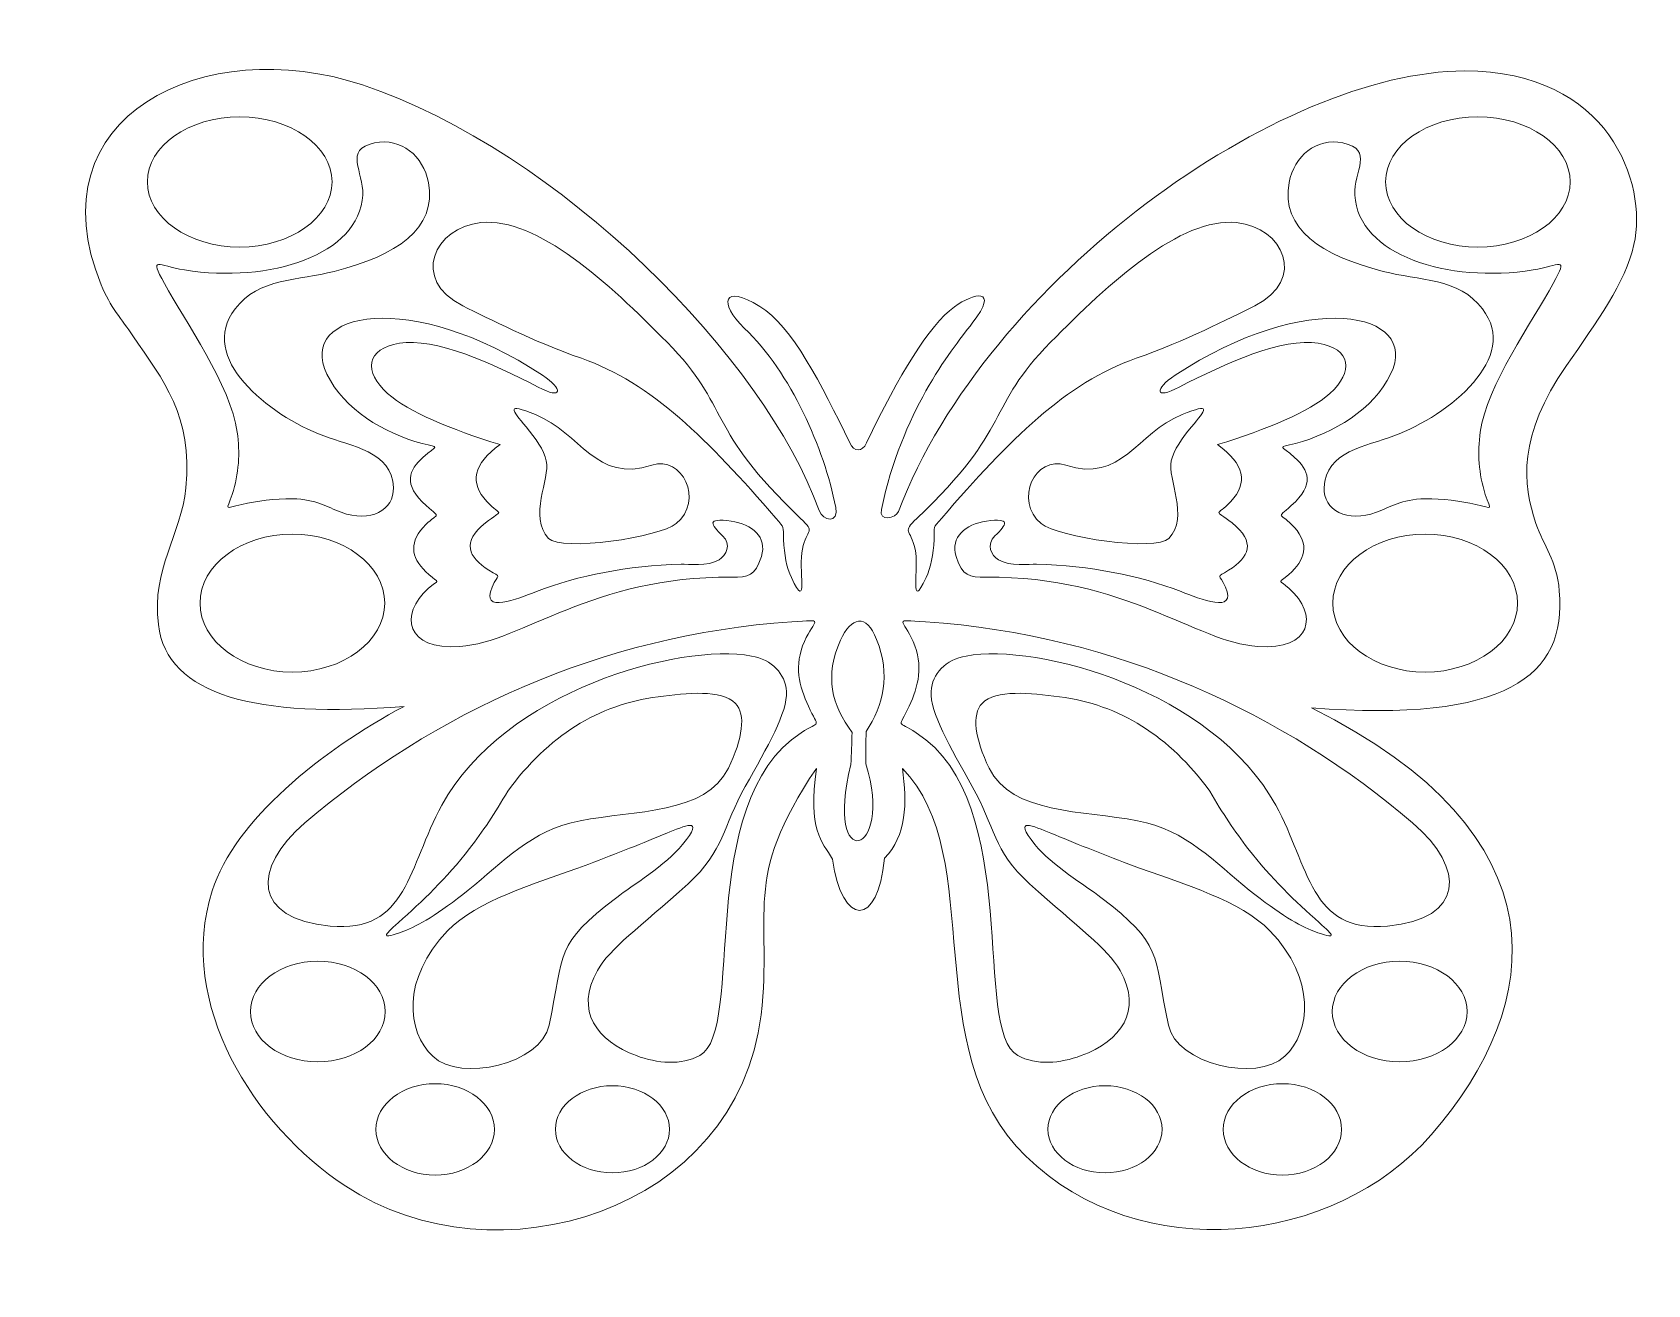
# Model space of a CAD drawing. Header units: millimetres. Extents: x -1213 to -1012, y -646 to -490.
import ezdxf

# ---------------------------------------------------------------- set-up
doc = ezdxf.new("R2010")
doc.units = ezdxf.units.MM
doc.header["$MEASUREMENT"] = 0
doc.layers.add('Camada 1', color=7, linetype='Continuous')

msp = doc.modelspace()

# ---------------------------------------------------------------- linework, layer by layer
at = {"layer": 'Camada 1', "color": 250, "lineweight": 20}
for points, knots in [([(-1114.9326, -549.5297), (-1121.6068, -530.7088), (-1147.1802, -504.7759), (-1171.7827, -496.5678), (-1171.7827, -496.5678), (-1191.4078, -490.0201), (-1212.871, -500.4078), (-1204.306, -521.4319), (-1204.306, -521.4319), (-1203.1754, -524.2071), (-1201.7109, -525.7739), (-1200.3376, -527.801), (-1200.3376, -527.801), (-1196.5922, -533.329), (-1192.8712, -537.7329), (-1193.753, -546.6961), (-1193.753, -546.6961), (-1194.3486, -552.7531), (-1198.0366, -556.6362), (-1197.1786, -563.7423), (-1197.1786, -563.7423), (-1196.1113, -572.581), (-1184.9228, -575.4299), (-1166.5886, -573.9112), (-1166.5886, -573.9112), (-1176.9033, -579.4129), (-1187.6957, -588.075), (-1190.4848, -596.8879), (-1190.4848, -596.8879), (-1194.9238, -610.9136), (-1185.3522, -626.0592), (-1173.8555, -633.6402), (-1173.8555, -633.6402), (-1155.276, -645.8915), (-1125.0764, -636.8507), (-1122.1592, -612.2976), (-1122.1592, -612.2976), (-1120.6591, -599.672), (-1124.7216, -595.6061), (-1115.2716, -581.6288), (-1115.2716, -581.6288), (-1116.3221, -589.3216), (-1114.5978, -590.6939), (-1113.2459, -592.9148), (-1113.2459, -592.9148), (-1112.0869, -601.4398), (-1107.5889, -601.4563), (-1106.7829, -592.8184), (-1106.7829, -592.8184), (-1104.0635, -590.0023), (-1103.9358, -585.9899), (-1104.5644, -581.6288), (-1104.5644, -581.6288), (-1093.8137, -592.6916), (-1102.9157, -616.5996), (-1089.1964, -629.9138), (-1089.1964, -629.9138), (-1074.9602, -643.7295), (-1050.7666, -641.0302), (-1038.7446, -627.2478), (-1038.7446, -627.2478), (-1024.435, -610.8427), (-1022.0125, -589.8524), (-1053.6325, -574.1049), (-1053.6325, -574.1049), (-1029.5123, -575.9288), (-1021.8367, -570.2395), (-1022.7829, -559.5547), (-1022.7829, -559.5547), (-1023.133, -555.599), (-1024.6752, -554.0663), (-1025.6948, -551.1393), (-1025.6948, -551.1393), (-1027.3765, -546.3113), (-1027.9699, -540.1785), (-1021.9016, -531.489), (-1021.9016, -531.489), (-1018.1168, -526.0694), (-1014.553, -521.1603), (-1013.4909, -516.4417), (-1013.4909, -516.4417), (-1011.7833, -508.8566), (-1016.5274, -494.8315), (-1034.5787, -494.8315), (-1034.5787, -494.8315), (-1057.4077, -494.8314), (-1093.9619, -520.5779), (-1105.0476, -549.6523), (-1105.0476, -549.6523), (-1105.3654, -550.4866), (-1107.5222, -551.0474), (-1107.1728, -549.4044), (-1107.1728, -549.4044), (-1104.5868, -537.2578), (-1098.7607, -529.9403), (-1095.8629, -526.215), (-1095.8629, -526.215), (-1092.3568, -521.7076), (-1095.7672, -522.4507), (-1098.0815, -524.1776), (-1098.0815, -524.1776), (-1101.2717, -526.5577), (-1104.9793, -532.6337), (-1109.0255, -541.1295), (-1109.0255, -541.1295), (-1109.5921, -542.32), (-1110.5478, -542.2738), (-1111.1097, -541.1192), (-1111.1097, -541.1192), (-1114.668, -533.8087), (-1118.2432, -526.6512), (-1122.3188, -524.1271), (-1122.3188, -524.1271), (-1126.8796, -521.3022), (-1127.5059, -523.6919), (-1124.2372, -526.8334), (-1124.2372, -526.8334), (-1118.3872, -532.4557), (-1114.3423, -541.7536), (-1112.847, -549.1434), (-1112.847, -549.1434), (-1112.434, -551.1842), (-1114.4641, -550.8509), (-1114.9326, -549.5297)], [0, 0, 0, 0, 0.03125, 0.03125, 0.03125, 0.03125, 0.0625, 0.0625, 0.0625, 0.0625, 0.09375, 0.09375, 0.09375, 0.09375, 0.125, 0.125, 0.125, 0.125, 0.15625, 0.15625, 0.15625, 0.15625, 0.1875, 0.1875, 0.1875, 0.1875, 0.21875, 0.21875, 0.21875, 0.21875, 0.25, 0.25, 0.25, 0.25, 0.28125, 0.28125, 0.28125, 0.28125, 0.3125, 0.3125, 0.3125, 0.3125, 0.34375, 0.34375, 0.34375, 0.34375, 0.375, 0.375, 0.375, 0.375, 0.40625, 0.40625, 0.40625, 0.40625, 0.4375, 0.4375, 0.4375, 0.4375, 0.46875, 0.46875, 0.46875, 0.46875, 0.5, 0.5, 0.5, 0.5, 0.53125, 0.53125, 0.53125, 0.53125, 0.5625, 0.5625, 0.5625, 0.5625, 0.59375, 0.59375, 0.59375, 0.59375, 0.625, 0.625, 0.625, 0.625, 0.65625, 0.65625, 0.65625, 0.65625, 0.6875, 0.6875, 0.6875, 0.6875, 0.71875, 0.71875, 0.71875, 0.71875, 0.75, 0.75, 0.75, 0.75, 0.78125, 0.78125, 0.78125, 0.78125, 0.8125, 0.8125, 0.8125, 0.8125, 0.84375, 0.84375, 0.84375, 0.84375, 0.875, 0.875, 0.875, 0.875, 0.90625, 0.90625, 0.90625, 0.90625, 0.9375, 0.9375, 0.9375, 0.9375, 1, 1, 1, 1]), ([(-1187.056, -500.5381), (-1180.7089, -500.5381), (-1175.5637, -504.1659), (-1175.5637, -508.6409), (-1175.5637, -508.6409), (-1175.5637, -513.1159), (-1180.7089, -516.7436), (-1187.056, -516.7436), (-1187.056, -516.7436), (-1193.403, -516.7435), (-1198.5482, -513.1159), (-1198.5482, -508.6409), (-1198.5482, -508.6409), (-1198.5482, -504.1657), (-1193.403, -500.5382), (-1187.056, -500.5381)], [0, 0, 0, 0, 0.2, 0.2, 0.2, 0.2, 0.4, 0.4, 0.4, 0.4, 0.6, 0.6, 0.6, 0.6, 1, 1, 1, 1]), ([(-1032.9247, -500.5381), (-1039.2718, -500.5381), (-1044.4171, -504.1659), (-1044.4171, -508.6409), (-1044.4171, -508.6409), (-1044.4171, -513.1159), (-1039.2718, -516.7436), (-1032.9248, -516.7436), (-1032.9248, -516.7436), (-1026.5776, -516.7435), (-1021.4325, -513.1159), (-1021.4325, -508.6409), (-1021.4325, -508.6409), (-1021.4325, -504.1657), (-1026.5777, -500.5382), (-1032.9247, -500.5381)], [0, 0, 0, 0, 0.2, 0.2, 0.2, 0.2, 0.4, 0.4, 0.4, 0.4, 0.6, 0.6, 0.6, 0.6, 1, 1, 1, 1]), ([(-1196.4347, -521.2843), (-1193.8876, -525.9337), (-1188.1468, -534.026), (-1187.3574, -539.7705), (-1187.3574, -539.7705), (-1187.0016, -542.3598), (-1187.1482, -544.9497), (-1187.9834, -547.5393), (-1187.9834, -547.5393), (-1188.6654, -549.6542), (-1189.0906, -549.2838), (-1186.786, -548.7719), (-1186.786, -548.7719), (-1184.9186, -548.3571), (-1182.6565, -548.0299), (-1180.5074, -548.0798), (-1180.5074, -548.0798), (-1177.4219, -548.1516), (-1176.2633, -549.0718), (-1174.425, -549.7592), (-1174.425, -549.7592), (-1170.7999, -551.1147), (-1167.8007, -549.4925), (-1167.9158, -546.6892), (-1167.9158, -546.6892), (-1168.1036, -542.1192), (-1173.1857, -541.5359), (-1176.5942, -540.2546), (-1176.5942, -540.2546), (-1183.5481, -537.6402), (-1192.3738, -530.4468), (-1187.6212, -524.4527), (-1187.6212, -524.4527), (-1184.7457, -520.5537), (-1179.6603, -520.9148), (-1175.274, -519.7742), (-1175.274, -519.7742), (-1167.5773, -517.7888), (-1162.4808, -514.5455), (-1163.5709, -508.6938), (-1163.5709, -508.6938), (-1164.1788, -505.4308), (-1166.9523, -503.1019), (-1170.2541, -503.7877), (-1170.2541, -503.7877), (-1174.2105, -504.6097), (-1171.5758, -507.3256), (-1171.7431, -510.2769), (-1171.7431, -510.2769), (-1172.1667, -517.7442), (-1183.3027, -521.2962), (-1193.9357, -519.6015), (-1193.9357, -519.6015), (-1197.2524, -519.073), (-1198.3889, -517.7174), (-1196.4347, -521.2843)], [0, 0, 0, 0, 0.06666667, 0.06666667, 0.06666667, 0.06666667, 0.13333333, 0.13333333, 0.13333333, 0.13333333, 0.2, 0.2, 0.2, 0.2, 0.26666667, 0.26666667, 0.26666667, 0.26666667, 0.33333333, 0.33333333, 0.33333333, 0.33333333, 0.4, 0.4, 0.4, 0.4, 0.46666667, 0.46666667, 0.46666667, 0.46666667, 0.53333333, 0.53333333, 0.53333333, 0.53333333, 0.6, 0.6, 0.6, 0.6, 0.66666667, 0.66666667, 0.66666667, 0.66666667, 0.73333333, 0.73333333, 0.73333333, 0.73333333, 0.8, 0.8, 0.8, 0.8, 0.86666667, 0.86666667, 0.86666667, 0.86666667, 1, 1, 1, 1]), ([(-1023.546, -521.2843), (-1026.093, -525.9337), (-1031.8339, -534.026), (-1032.6233, -539.7705), (-1032.6233, -539.7705), (-1032.9791, -542.3598), (-1032.8326, -544.9497), (-1031.9973, -547.5393), (-1031.9973, -547.5393), (-1031.3154, -549.6542), (-1030.8901, -549.2838), (-1033.1947, -548.7719), (-1033.1947, -548.7719), (-1035.0621, -548.3571), (-1037.3242, -548.0299), (-1039.4733, -548.0798), (-1039.4733, -548.0798), (-1042.5588, -548.1516), (-1043.7174, -549.0718), (-1045.5558, -549.7592), (-1045.5558, -549.7592), (-1049.1807, -551.1147), (-1052.1801, -549.4925), (-1052.0649, -546.6892), (-1052.0649, -546.6892), (-1051.877, -542.1192), (-1046.7951, -541.5359), (-1043.3866, -540.2546), (-1043.3866, -540.2546), (-1036.4325, -537.6402), (-1027.6069, -530.4468), (-1032.3595, -524.4527), (-1032.3595, -524.4527), (-1035.235, -520.5537), (-1040.3204, -520.9148), (-1044.7067, -519.7742), (-1044.7067, -519.7742), (-1052.4034, -517.7888), (-1057.5, -514.5455), (-1056.4099, -508.6938), (-1056.4099, -508.6938), (-1055.802, -505.4308), (-1053.0285, -503.1019), (-1049.7266, -503.7877), (-1049.7266, -503.7877), (-1045.7702, -504.6097), (-1048.4049, -507.3256), (-1048.2376, -510.2769), (-1048.2376, -510.2769), (-1047.8139, -517.7442), (-1036.678, -521.2962), (-1026.045, -519.6015), (-1026.045, -519.6015), (-1022.7282, -519.073), (-1021.5918, -517.7174), (-1023.546, -521.2843)], [0, 0, 0, 0, 0.06666667, 0.06666667, 0.06666667, 0.06666667, 0.13333333, 0.13333333, 0.13333333, 0.13333333, 0.2, 0.2, 0.2, 0.2, 0.26666667, 0.26666667, 0.26666667, 0.26666667, 0.33333333, 0.33333333, 0.33333333, 0.33333333, 0.4, 0.4, 0.4, 0.4, 0.46666667, 0.46666667, 0.46666667, 0.46666667, 0.53333333, 0.53333333, 0.53333333, 0.53333333, 0.6, 0.6, 0.6, 0.6, 0.66666667, 0.66666667, 0.66666667, 0.66666667, 0.73333333, 0.73333333, 0.73333333, 0.73333333, 0.8, 0.8, 0.8, 0.8, 0.86666667, 0.86666667, 0.86666667, 0.86666667, 1, 1, 1, 1]), ([(-1117.0114, -554.3494), (-1116.4193, -551.7322), (-1115.3223, -552.3201), (-1117.2243, -550.5192), (-1117.2243, -550.5192), (-1129.1644, -539.2121), (-1125.8113, -536.7533), (-1133.8537, -528.6028), (-1133.8537, -528.6028), (-1141.1927, -521.1653), (-1149.9939, -513.0317), (-1157.0265, -513.7079), (-1157.0265, -513.7079), (-1162.8302, -514.2657), (-1165.8173, -520.8098), (-1159.2832, -524.0559), (-1159.2832, -524.0559), (-1155.9797, -525.697), (-1150.683, -528.4266), (-1144.5119, -530.5951), (-1144.5119, -530.5951), (-1135.7436, -533.6761), (-1128.8027, -540.681), (-1120.3114, -550.481), (-1120.3114, -550.481), (-1119.1382, -551.8353), (-1119.4369, -551.4064), (-1119.3618, -553.1576), (-1119.3618, -553.1576), (-1119.2806, -555.0468), (-1118.9655, -556.6404), (-1118.376, -557.886), (-1118.376, -557.886), (-1116.2302, -562.4191), (-1117.5301, -556.6407), (-1117.0114, -554.3494)], [0, 0, 0, 0, 0.1, 0.1, 0.1, 0.1, 0.2, 0.2, 0.2, 0.2, 0.3, 0.3, 0.3, 0.3, 0.4, 0.4, 0.4, 0.4, 0.5, 0.5, 0.5, 0.5, 0.6, 0.6, 0.6, 0.6, 0.7, 0.7, 0.7, 0.7, 0.8, 0.8, 0.8, 0.8, 1, 1, 1, 1]), ([(-1102.9693, -554.3494), (-1103.5615, -551.7322), (-1104.6586, -552.3201), (-1102.7566, -550.5192), (-1102.7566, -550.5192), (-1090.8164, -539.2121), (-1094.1696, -536.7533), (-1086.1271, -528.6028), (-1086.1271, -528.6028), (-1078.788, -521.1653), (-1069.9868, -513.0317), (-1062.9542, -513.7079), (-1062.9542, -513.7079), (-1057.1505, -514.2657), (-1054.1634, -520.8098), (-1060.6975, -524.0559), (-1060.6975, -524.0559), (-1064.0009, -525.697), (-1069.2977, -528.4266), (-1075.4688, -530.5951), (-1075.4688, -530.5951), (-1084.2372, -533.6761), (-1091.1781, -540.681), (-1099.6694, -550.481), (-1099.6694, -550.481), (-1100.8427, -551.8353), (-1100.544, -551.4064), (-1100.619, -553.1576), (-1100.619, -553.1576), (-1100.7002, -555.0468), (-1101.0154, -556.6404), (-1101.6049, -557.886), (-1101.6049, -557.886), (-1103.7507, -562.4191), (-1102.4508, -556.6407), (-1102.9693, -554.3494)], [0, 0, 0, 0, 0.1, 0.1, 0.1, 0.1, 0.2, 0.2, 0.2, 0.2, 0.3, 0.3, 0.3, 0.3, 0.4, 0.4, 0.4, 0.4, 0.5, 0.5, 0.5, 0.5, 0.6, 0.6, 0.6, 0.6, 0.7, 0.7, 0.7, 0.7, 0.8, 0.8, 0.8, 0.8, 1, 1, 1, 1]), ([(-1149.8807, -534.1872), (-1155.6133, -531.189), (-1162.8131, -527.9966), (-1167.1809, -528.7114), (-1167.1809, -528.7114), (-1171.3323, -529.3908), (-1171.6351, -532.2995), (-1168.6426, -534.9581), (-1168.6426, -534.9581), (-1165.981, -537.3227), (-1160.8717, -539.3961), (-1154.6335, -541.3353), (-1154.6335, -541.3353), (-1158.0135, -543.7362), (-1158.4682, -546.09), (-1156.3021, -548.4015), (-1156.3021, -548.4015), (-1154.409, -550.4213), (-1154.1702, -549.2306), (-1156.4636, -551.073), (-1156.4636, -551.073), (-1159.4257, -553.4521), (-1158.6444, -555.3325), (-1156.0239, -556.9674), (-1156.0239, -556.9674), (-1154.3955, -557.9832), (-1154.8522, -557.3174), (-1155.6303, -559.067), (-1155.6303, -559.067), (-1157.1442, -562.4695), (-1152.4436, -560.5173), (-1150.1264, -559.6281), (-1150.1264, -559.6281), (-1144.8106, -557.5881), (-1138.8256, -556.4253), (-1132.1104, -556.2222), (-1132.1104, -556.2222), (-1131.2309, -556.1956), (-1128.784, -556.5202), (-1127.385, -555.6769), (-1127.385, -555.6769), (-1126.487, -555.1354), (-1125.822, -553.7438), (-1126.9359, -552.6863), (-1126.9359, -552.6863), (-1128.4264, -551.2712), (-1129.0049, -550.4161), (-1125.8793, -550.8638), (-1125.8793, -550.8638), (-1123.2682, -551.2379), (-1121.3475, -552.856), (-1122.1188, -555.2468), (-1122.1188, -555.2468), (-1122.9199, -557.7298), (-1123.7137, -557.8446), (-1125.8416, -557.8298), (-1125.8416, -557.8298), (-1143.28, -557.7066), (-1151.7985, -565.8987), (-1159.6538, -566.467), (-1159.6538, -566.467), (-1166.3857, -566.9539), (-1167.201, -562.4575), (-1163.5823, -559.2568), (-1163.5823, -559.2568), (-1162.2159, -558.0482), (-1162.131, -558.7041), (-1163.5123, -557.5046), (-1163.5123, -557.5046), (-1165.6187, -555.6751), (-1166.0926, -553.7402), (-1164.2351, -551.6551), (-1164.2351, -551.6551), (-1162.4476, -549.6485), (-1161.8301, -550.7155), (-1163.8245, -548.9317), (-1163.8245, -548.9317), (-1166.8428, -546.2325), (-1165.9436, -544.4829), (-1164.2397, -542.9288), (-1164.2397, -542.9288), (-1162.4489, -541.2954), (-1162.0477, -541.8004), (-1164.3541, -541.1904), (-1164.3541, -541.1904), (-1169.1004, -539.9353), (-1174.1012, -536.9014), (-1176.1962, -532.5811), (-1176.1962, -532.5811), (-1180.0201, -524.6947), (-1165.6197, -521.9455), (-1149.3766, -532.7024), (-1149.3766, -532.7024), (-1146.7717, -534.4275), (-1146.8099, -535.7934), (-1149.8807, -534.1872)], [0, 0, 0, 0, 0.04, 0.04, 0.04, 0.04, 0.08, 0.08, 0.08, 0.08, 0.12, 0.12, 0.12, 0.12, 0.16, 0.16, 0.16, 0.16, 0.2, 0.2, 0.2, 0.2, 0.24, 0.24, 0.24, 0.24, 0.28, 0.28, 0.28, 0.28, 0.32, 0.32, 0.32, 0.32, 0.36, 0.36, 0.36, 0.36, 0.4, 0.4, 0.4, 0.4, 0.44, 0.44, 0.44, 0.44, 0.48, 0.48, 0.48, 0.48, 0.52, 0.52, 0.52, 0.52, 0.56, 0.56, 0.56, 0.56, 0.6, 0.6, 0.6, 0.6, 0.64, 0.64, 0.64, 0.64, 0.68, 0.68, 0.68, 0.68, 0.72, 0.72, 0.72, 0.72, 0.76, 0.76, 0.76, 0.76, 0.8, 0.8, 0.8, 0.8, 0.84, 0.84, 0.84, 0.84, 0.88, 0.88, 0.88, 0.88, 0.92, 0.92, 0.92, 0.92, 1, 1, 1, 1]), ([(-1070.0999, -534.1872), (-1064.3674, -531.189), (-1057.1676, -527.9966), (-1052.7999, -528.7114), (-1052.7999, -528.7114), (-1048.6483, -529.3908), (-1048.3457, -532.2995), (-1051.3381, -534.9581), (-1051.3381, -534.9581), (-1053.9997, -537.3227), (-1059.1091, -539.3961), (-1065.3472, -541.3353), (-1065.3472, -541.3353), (-1061.9672, -543.7362), (-1061.5126, -546.09), (-1063.6786, -548.4015), (-1063.6786, -548.4015), (-1065.5717, -550.4213), (-1065.8105, -549.2306), (-1063.5171, -551.073), (-1063.5171, -551.073), (-1060.555, -553.4521), (-1061.3364, -555.3325), (-1063.9568, -556.9674), (-1063.9568, -556.9674), (-1065.5852, -557.9832), (-1065.1285, -557.3174), (-1064.3505, -559.067), (-1064.3505, -559.067), (-1062.8364, -562.4695), (-1067.5372, -560.5173), (-1069.8543, -559.6281), (-1069.8543, -559.6281), (-1075.1701, -557.5881), (-1081.1551, -556.4253), (-1087.8704, -556.2222), (-1087.8704, -556.2222), (-1088.7499, -556.1956), (-1091.1968, -556.5202), (-1092.5958, -555.6769), (-1092.5958, -555.6769), (-1093.4938, -555.1354), (-1094.1588, -553.7438), (-1093.0449, -552.6863), (-1093.0449, -552.6863), (-1091.5545, -551.2712), (-1090.976, -550.4161), (-1094.1015, -550.8638), (-1094.1015, -550.8638), (-1096.7126, -551.2379), (-1098.6333, -552.856), (-1097.862, -555.2468), (-1097.862, -555.2468), (-1097.0609, -557.7298), (-1096.2671, -557.8446), (-1094.1393, -557.8298), (-1094.1393, -557.8298), (-1076.7006, -557.7066), (-1068.1822, -565.8987), (-1060.3269, -566.467), (-1060.3269, -566.467), (-1053.595, -566.9539), (-1052.7798, -562.4575), (-1056.3985, -559.2568), (-1056.3985, -559.2568), (-1057.7648, -558.0482), (-1057.8498, -558.7041), (-1056.4685, -557.5046), (-1056.4685, -557.5046), (-1054.362, -555.6751), (-1053.8881, -553.7402), (-1055.7456, -551.6551), (-1055.7456, -551.6551), (-1057.5331, -549.6485), (-1058.1506, -550.7155), (-1056.1562, -548.9317), (-1056.1562, -548.9317), (-1053.138, -546.2325), (-1054.0371, -544.4829), (-1055.741, -542.9288), (-1055.741, -542.9288), (-1057.5318, -541.2954), (-1057.933, -541.8004), (-1055.6266, -541.1904), (-1055.6266, -541.1904), (-1050.8804, -539.9353), (-1045.8795, -536.9014), (-1043.7846, -532.5811), (-1043.7846, -532.5811), (-1039.9606, -524.6947), (-1054.3611, -521.9455), (-1070.6041, -532.7024), (-1070.6041, -532.7024), (-1073.2089, -534.4275), (-1073.1709, -535.7934), (-1070.0999, -534.1872)], [0, 0, 0, 0, 0.04, 0.04, 0.04, 0.04, 0.08, 0.08, 0.08, 0.08, 0.12, 0.12, 0.12, 0.12, 0.16, 0.16, 0.16, 0.16, 0.2, 0.2, 0.2, 0.2, 0.24, 0.24, 0.24, 0.24, 0.28, 0.28, 0.28, 0.28, 0.32, 0.32, 0.32, 0.32, 0.36, 0.36, 0.36, 0.36, 0.4, 0.4, 0.4, 0.4, 0.44, 0.44, 0.44, 0.44, 0.48, 0.48, 0.48, 0.48, 0.52, 0.52, 0.52, 0.52, 0.56, 0.56, 0.56, 0.56, 0.6, 0.6, 0.6, 0.6, 0.64, 0.64, 0.64, 0.64, 0.68, 0.68, 0.68, 0.68, 0.72, 0.72, 0.72, 0.72, 0.76, 0.76, 0.76, 0.76, 0.8, 0.8, 0.8, 0.8, 0.84, 0.84, 0.84, 0.84, 0.88, 0.88, 0.88, 0.88, 0.92, 0.92, 0.92, 0.92, 1, 1, 1, 1]), ([(-1150.2359, -537.5979), (-1144.5798, -539.8735), (-1142.698, -546.2106), (-1135.7458, -543.8827), (-1135.7458, -543.8827), (-1131.9484, -542.6112), (-1129.2513, -548.3155), (-1132.7033, -551.1594), (-1132.7033, -551.1594), (-1134.8224, -552.9057), (-1147.0281, -554.6677), (-1148.6007, -553.0017), (-1148.6007, -553.0017), (-1151.1474, -550.3046), (-1148.3866, -545.5989), (-1148.884, -543.3712), (-1148.884, -543.3712), (-1149.1931, -541.9873), (-1150.2208, -540.5612), (-1151.4016, -539.1259), (-1151.4016, -539.1259), (-1153.207, -536.9317), (-1153.9949, -536.0857), (-1150.2359, -537.5979)], [0, 0, 0, 0, 0.14285714, 0.14285714, 0.14285714, 0.14285714, 0.28571429, 0.28571429, 0.28571429, 0.28571429, 0.42857143, 0.42857143, 0.42857143, 0.42857143, 0.57142857, 0.57142857, 0.57142857, 0.57142857, 0.71428571, 0.71428571, 0.71428571, 0.71428571, 1, 1, 1, 1]), ([(-1069.7448, -537.5979), (-1075.4009, -539.8735), (-1077.2828, -546.2106), (-1084.2351, -543.8827), (-1084.2351, -543.8827), (-1088.0323, -542.6112), (-1090.7296, -548.3155), (-1087.2775, -551.1594), (-1087.2775, -551.1594), (-1085.1584, -552.9057), (-1072.9527, -554.6677), (-1071.38, -553.0017), (-1071.38, -553.0017), (-1068.8333, -550.3046), (-1071.5941, -545.5989), (-1071.0967, -543.3712), (-1071.0967, -543.3712), (-1070.7875, -541.9873), (-1069.76, -540.5612), (-1068.5792, -539.1259), (-1068.5792, -539.1259), (-1066.7736, -536.9317), (-1065.9858, -536.0857), (-1069.7448, -537.5979)], [0, 0, 0, 0, 0.14285714, 0.14285714, 0.14285714, 0.14285714, 0.28571429, 0.28571429, 0.28571429, 0.28571429, 0.42857143, 0.42857143, 0.42857143, 0.42857143, 0.57142857, 0.57142857, 0.57142857, 0.57142857, 0.71428571, 0.71428571, 0.71428571, 0.71428571, 1, 1, 1, 1]), ([(-1180.4965, -552.4875), (-1174.1495, -552.4875), (-1169.0042, -556.3282), (-1169.0042, -561.0661), (-1169.0042, -561.0661), (-1169.0042, -565.8038), (-1174.1495, -569.6446), (-1180.4965, -569.6446), (-1180.4965, -569.6446), (-1186.8435, -569.6446), (-1191.9888, -565.8039), (-1191.9888, -561.0661), (-1191.9888, -561.0661), (-1191.9888, -556.3281), (-1186.8435, -552.4875), (-1180.4965, -552.4875)], [0, 0, 0, 0, 0.2, 0.2, 0.2, 0.2, 0.4, 0.4, 0.4, 0.4, 0.6, 0.6, 0.6, 0.6, 1, 1, 1, 1]), ([(-1039.4842, -552.4875), (-1045.8312, -552.4875), (-1050.9765, -556.3282), (-1050.9765, -561.0661), (-1050.9765, -561.0661), (-1050.9765, -565.8038), (-1045.8313, -569.6446), (-1039.4842, -569.6446), (-1039.4842, -569.6446), (-1033.1372, -569.6446), (-1027.9919, -565.8039), (-1027.9919, -561.0661), (-1027.9919, -561.0661), (-1027.9919, -556.3281), (-1033.1372, -552.4875), (-1039.4842, -552.4875)], [0, 0, 0, 0, 0.2, 0.2, 0.2, 0.2, 0.4, 0.4, 0.4, 0.4, 0.6, 0.6, 0.6, 0.6, 1, 1, 1, 1]), ([(-1116.7669, -565.8464), (-1118.0779, -568.8205), (-1117.4125, -571.408), (-1116.2582, -573.8995), (-1116.2582, -573.8995), (-1114.9261, -576.7756), (-1114.6993, -575.608), (-1117.1556, -577.1999), (-1117.1556, -577.1999), (-1130.5578, -585.887), (-1124.0447, -614.2621), (-1129.7835, -617.364), (-1129.7835, -617.364), (-1132.0952, -618.6135), (-1135.0794, -618.3561), (-1137.6769, -617.3855), (-1137.6769, -617.3855), (-1142.601, -615.5457), (-1145.3744, -611.8273), (-1142.521, -606.7899), (-1142.521, -606.7899), (-1140.9354, -603.9906), (-1137.3937, -601.5581), (-1131.2371, -595.9837), (-1131.2371, -595.9837), (-1126.6964, -591.8725), (-1126.9448, -588.8699), (-1124.1221, -583.8671), (-1124.1221, -583.8671), (-1121.3557, -578.964), (-1118.8259, -574.5968), (-1118.9936, -572.0538), (-1118.9936, -572.0538), (-1119.1398, -569.8346), (-1120.7836, -568.1181), (-1123.3548, -567.6463), (-1123.3548, -567.6463), (-1132.2774, -566.009), (-1154.0771, -571.9541), (-1161.9012, -586.218), (-1161.9012, -586.218), (-1166.0811, -593.8381), (-1166.113, -602.1636), (-1175.8102, -601.2607), (-1175.8102, -601.2607), (-1185.3718, -600.3705), (-1185.5982, -594.1277), (-1178.9335, -588.426), (-1178.9335, -588.426), (-1163.1088, -574.888), (-1142.1871, -564.9968), (-1118.3166, -563.3846), (-1118.3166, -563.3846), (-1114.0567, -563.0968), (-1115.5148, -563.0067), (-1116.7669, -565.8464)], [0, 0, 0, 0, 0.06666667, 0.06666667, 0.06666667, 0.06666667, 0.13333333, 0.13333333, 0.13333333, 0.13333333, 0.2, 0.2, 0.2, 0.2, 0.26666667, 0.26666667, 0.26666667, 0.26666667, 0.33333333, 0.33333333, 0.33333333, 0.33333333, 0.4, 0.4, 0.4, 0.4, 0.46666667, 0.46666667, 0.46666667, 0.46666667, 0.53333333, 0.53333333, 0.53333333, 0.53333333, 0.6, 0.6, 0.6, 0.6, 0.66666667, 0.66666667, 0.66666667, 0.66666667, 0.73333333, 0.73333333, 0.73333333, 0.73333333, 0.8, 0.8, 0.8, 0.8, 0.86666667, 0.86666667, 0.86666667, 0.86666667, 1, 1, 1, 1]), ([(-1107.7662, -565.5859), (-1106.0283, -570.0292), (-1106.8896, -573.7299), (-1109.0822, -577.0503), (-1109.0822, -577.0503), (-1109.0982, -578.3846), (-1109.1143, -579.7191), (-1109.1304, -581.0535), (-1109.1304, -581.0535), (-1105.4608, -592.6209), (-1114.469, -594.9635), (-1110.9635, -581.1498), (-1110.9635, -581.1498), (-1110.9153, -579.8155), (-1110.8672, -578.481), (-1110.8189, -577.1467), (-1110.8189, -577.1467), (-1113.3781, -573.8232), (-1114.2645, -570.0983), (-1112.2777, -565.684), (-1112.2777, -565.684), (-1110.9644, -562.7652), (-1109.0476, -562.3097), (-1107.7662, -565.5859)], [0, 0, 0, 0, 0.14285714, 0.14285714, 0.14285714, 0.14285714, 0.28571429, 0.28571429, 0.28571429, 0.28571429, 0.42857143, 0.42857143, 0.42857143, 0.42857143, 0.57142857, 0.57142857, 0.57142857, 0.57142857, 0.71428571, 0.71428571, 0.71428571, 0.71428571, 1, 1, 1, 1]), ([(-1103.214, -565.8464), (-1101.9028, -568.8205), (-1102.5683, -571.408), (-1103.7227, -573.8995), (-1103.7227, -573.8995), (-1105.0547, -576.7756), (-1105.2816, -575.608), (-1102.8253, -577.1999), (-1102.8253, -577.1999), (-1089.423, -585.887), (-1095.9362, -614.2621), (-1090.1973, -617.364), (-1090.1973, -617.364), (-1087.8856, -618.6135), (-1084.9014, -618.3561), (-1082.3039, -617.3855), (-1082.3039, -617.3855), (-1077.3797, -615.5457), (-1074.6063, -611.8273), (-1077.4597, -606.7899), (-1077.4597, -606.7899), (-1079.0453, -603.9906), (-1082.587, -601.5581), (-1088.7438, -595.9837), (-1088.7438, -595.9837), (-1093.2844, -591.8725), (-1093.036, -588.8699), (-1095.8587, -583.8671), (-1095.8587, -583.8671), (-1098.625, -578.964), (-1101.1549, -574.5968), (-1100.9872, -572.0538), (-1100.9872, -572.0538), (-1100.841, -569.8346), (-1099.1972, -568.1181), (-1096.626, -567.6463), (-1096.626, -567.6463), (-1087.7033, -566.009), (-1065.9037, -571.9541), (-1058.0795, -586.218), (-1058.0795, -586.218), (-1053.8996, -593.8381), (-1053.8677, -602.1636), (-1044.1705, -601.2607), (-1044.1705, -601.2607), (-1034.6089, -600.3705), (-1034.3825, -594.1277), (-1041.0473, -588.426), (-1041.0473, -588.426), (-1056.872, -574.888), (-1077.7936, -564.9968), (-1101.6643, -563.3846), (-1101.6643, -563.3846), (-1105.924, -563.0968), (-1104.4661, -563.0067), (-1103.214, -565.8464)], [0, 0, 0, 0, 0.06666667, 0.06666667, 0.06666667, 0.06666667, 0.13333333, 0.13333333, 0.13333333, 0.13333333, 0.2, 0.2, 0.2, 0.2, 0.26666667, 0.26666667, 0.26666667, 0.26666667, 0.33333333, 0.33333333, 0.33333333, 0.33333333, 0.4, 0.4, 0.4, 0.4, 0.46666667, 0.46666667, 0.46666667, 0.46666667, 0.53333333, 0.53333333, 0.53333333, 0.53333333, 0.6, 0.6, 0.6, 0.6, 0.66666667, 0.66666667, 0.66666667, 0.66666667, 0.73333333, 0.73333333, 0.73333333, 0.73333333, 0.8, 0.8, 0.8, 0.8, 0.86666667, 0.86666667, 0.86666667, 0.86666667, 1, 1, 1, 1]), ([(-1166.6366, -601.8936), (-1164.8641, -601.2284), (-1162.3364, -599.784), (-1158.6065, -596.773), (-1158.6065, -596.773), (-1154.2839, -593.2836), (-1150.7545, -589.3039), (-1144.6856, -588.1481), (-1144.6856, -588.1481), (-1137.9337, -586.8622), (-1128.9795, -587.3202), (-1126.2276, -581.623), (-1126.2276, -581.623), (-1124.4364, -577.9147), (-1124.0133, -574.9166), (-1125.3474, -573.5443), (-1125.3474, -573.5443), (-1127.0753, -571.7669), (-1131.3267, -572.2585), (-1134.9689, -572.7229), (-1134.9689, -572.7229), (-1142.4494, -573.6769), (-1148.6521, -577.5919), (-1153.694, -584.4786), (-1153.694, -584.4786), (-1155.2547, -587.2051), (-1156.8398, -589.5396), (-1158.442, -591.6002), (-1158.442, -591.6002), (-1161.3537, -595.3446), (-1164.3218, -598.184), (-1167.3025, -600.8237), (-1167.3025, -600.8237), (-1169.198, -602.5026), (-1169.609, -603.0092), (-1166.6366, -601.8936)], [0, 0, 0, 0, 0.1, 0.1, 0.1, 0.1, 0.2, 0.2, 0.2, 0.2, 0.3, 0.3, 0.3, 0.3, 0.4, 0.4, 0.4, 0.4, 0.5, 0.5, 0.5, 0.5, 0.6, 0.6, 0.6, 0.6, 0.7, 0.7, 0.7, 0.7, 0.8, 0.8, 0.8, 0.8, 1, 1, 1, 1]), ([(-1053.3441, -601.8936), (-1055.1165, -601.2284), (-1057.6443, -599.784), (-1061.3742, -596.773), (-1061.3742, -596.773), (-1065.6969, -593.2836), (-1069.2262, -589.3039), (-1075.2951, -588.1481), (-1075.2951, -588.1481), (-1082.047, -586.8622), (-1091.0013, -587.3202), (-1093.7532, -581.623), (-1093.7532, -581.623), (-1095.5444, -577.9147), (-1095.9676, -574.9166), (-1094.6334, -573.5443), (-1094.6334, -573.5443), (-1092.9054, -571.7669), (-1088.6541, -572.2585), (-1085.012, -572.7229), (-1085.012, -572.7229), (-1077.5313, -573.6769), (-1071.3286, -577.5919), (-1066.2867, -584.4786), (-1066.2867, -584.4786), (-1064.726, -587.2051), (-1063.1409, -589.5396), (-1061.5387, -591.6002), (-1061.5387, -591.6002), (-1058.6271, -595.3446), (-1055.6589, -598.184), (-1052.6783, -600.8237), (-1052.6783, -600.8237), (-1050.7826, -602.5026), (-1050.3717, -603.0092), (-1053.3441, -601.8936)], [0, 0, 0, 0, 0.1, 0.1, 0.1, 0.1, 0.2, 0.2, 0.2, 0.2, 0.3, 0.3, 0.3, 0.3, 0.4, 0.4, 0.4, 0.4, 0.5, 0.5, 0.5, 0.5, 0.6, 0.6, 0.6, 0.6, 0.7, 0.7, 0.7, 0.7, 0.8, 0.8, 0.8, 0.8, 1, 1, 1, 1]), ([(-1131.9201, -591.1131), (-1133.9912, -593.6652), (-1138.2781, -596.2651), (-1140.1247, -597.6823), (-1140.1247, -597.6823), (-1147.9129, -603.6594), (-1146.6162, -604.4492), (-1148.5353, -613.5911), (-1148.5353, -613.5911), (-1149.5545, -618.4457), (-1159.5136, -620.7503), (-1163.016, -617.4634), (-1163.016, -617.4634), (-1166.249, -614.4296), (-1166.9619, -607.8515), (-1161.1695, -601.8578), (-1161.1695, -601.8578), (-1157.4508, -598.0098), (-1150.8564, -596.2428), (-1143.5917, -593.5435), (-1143.5917, -593.5435), (-1140.1961, -592.2816), (-1136.7292, -590.8521), (-1133.8941, -589.7032), (-1133.8941, -589.7032), (-1131.7837, -588.8481), (-1128.9753, -587.4839), (-1131.9201, -591.1131)], [0, 0, 0, 0, 0.125, 0.125, 0.125, 0.125, 0.25, 0.25, 0.25, 0.25, 0.375, 0.375, 0.375, 0.375, 0.5, 0.5, 0.5, 0.5, 0.625, 0.625, 0.625, 0.625, 0.75, 0.75, 0.75, 0.75, 1, 1, 1, 1]), ([(-1088.0607, -591.1131), (-1085.9895, -593.6652), (-1081.7026, -596.2651), (-1079.856, -597.6823), (-1079.856, -597.6823), (-1072.0677, -603.6594), (-1073.3646, -604.4492), (-1071.4454, -613.5911), (-1071.4454, -613.5911), (-1070.4263, -618.4457), (-1060.4672, -620.7503), (-1056.9647, -617.4634), (-1056.9647, -617.4634), (-1053.7317, -614.4296), (-1053.0188, -607.8515), (-1058.8113, -601.8578), (-1058.8113, -601.8578), (-1062.5298, -598.0098), (-1069.1243, -596.2428), (-1076.3891, -593.5435), (-1076.3891, -593.5435), (-1079.7847, -592.2816), (-1083.2515, -590.8521), (-1086.0868, -589.7032), (-1086.0868, -589.7032), (-1088.197, -588.8481), (-1091.0055, -587.4839), (-1088.0607, -591.1131)], [0, 0, 0, 0, 0.125, 0.125, 0.125, 0.125, 0.25, 0.25, 0.25, 0.25, 0.375, 0.375, 0.375, 0.375, 0.5, 0.5, 0.5, 0.5, 0.625, 0.625, 0.625, 0.625, 0.75, 0.75, 0.75, 0.75, 1, 1, 1, 1]), ([(-1177.3277, -605.6374), (-1172.6935, -605.6374), (-1168.9367, -608.4417), (-1168.9367, -611.9011), (-1168.9367, -611.9011), (-1168.9367, -615.3604), (-1172.6935, -618.1647), (-1177.3277, -618.1647), (-1177.3277, -618.1647), (-1181.962, -618.1647), (-1185.7188, -615.3604), (-1185.7188, -611.9011), (-1185.7188, -611.9011), (-1185.7188, -608.4417), (-1181.962, -605.6374), (-1177.3277, -605.6374)], [0, 0, 0, 0, 0.2, 0.2, 0.2, 0.2, 0.4, 0.4, 0.4, 0.4, 0.6, 0.6, 0.6, 0.6, 1, 1, 1, 1]), ([(-1042.6529, -605.6374), (-1047.2872, -605.6374), (-1051.044, -608.4417), (-1051.044, -611.9011), (-1051.044, -611.9011), (-1051.044, -615.3604), (-1047.2873, -618.1647), (-1042.653, -618.1647), (-1042.653, -618.1647), (-1038.0187, -618.1647), (-1034.262, -615.3604), (-1034.262, -611.9011), (-1034.262, -611.9011), (-1034.262, -608.4417), (-1038.0188, -605.6374), (-1042.6529, -605.6374)], [0, 0, 0, 0, 0.2, 0.2, 0.2, 0.2, 0.4, 0.4, 0.4, 0.4, 0.6, 0.6, 0.6, 0.6, 1, 1, 1, 1]), ([(-1162.7235, -620.8783), (-1158.654, -620.8783), (-1155.3549, -623.4235), (-1155.3549, -626.5632), (-1155.3549, -626.5632), (-1155.3549, -629.7029), (-1158.654, -632.2482), (-1162.7235, -632.2482), (-1162.7235, -632.2482), (-1166.7931, -632.2482), (-1170.0922, -629.7029), (-1170.0922, -626.5632), (-1170.0922, -626.5632), (-1170.0922, -623.4235), (-1166.7931, -620.8783), (-1162.7235, -620.8783)], [0, 0, 0, 0, 0.2, 0.2, 0.2, 0.2, 0.4, 0.4, 0.4, 0.4, 0.6, 0.6, 0.6, 0.6, 1, 1, 1, 1]), ([(-1140.6484, -621.1311), (-1136.7253, -621.1311), (-1133.5451, -623.5576), (-1133.5451, -626.5509), (-1133.5451, -626.5509), (-1133.5451, -629.5442), (-1136.7253, -631.9707), (-1140.6484, -631.9707), (-1140.6484, -631.9707), (-1144.5715, -631.9707), (-1147.7518, -629.5442), (-1147.7518, -626.5509), (-1147.7518, -626.5509), (-1147.7518, -623.5576), (-1144.5715, -621.1311), (-1140.6484, -621.1311)], [0, 0, 0, 0, 0.2, 0.2, 0.2, 0.2, 0.4, 0.4, 0.4, 0.4, 0.6, 0.6, 0.6, 0.6, 1, 1, 1, 1]), ([(-1079.3322, -621.1311), (-1083.2553, -621.1311), (-1086.4357, -623.5576), (-1086.4357, -626.5509), (-1086.4357, -626.5509), (-1086.4357, -629.5442), (-1083.2554, -631.9707), (-1079.3323, -631.9707), (-1079.3323, -631.9707), (-1075.4091, -631.9707), (-1072.229, -629.5442), (-1072.229, -626.5509), (-1072.229, -626.5509), (-1072.229, -623.5576), (-1075.4092, -621.1311), (-1079.3322, -621.1311)], [0, 0, 0, 0, 0.2, 0.2, 0.2, 0.2, 0.4, 0.4, 0.4, 0.4, 0.6, 0.6, 0.6, 0.6, 1, 1, 1, 1]), ([(-1057.2571, -620.8783), (-1061.3268, -620.8783), (-1064.6258, -623.4235), (-1064.6258, -626.5632), (-1064.6258, -626.5632), (-1064.6258, -629.7029), (-1061.3268, -632.2482), (-1057.2572, -632.2482), (-1057.2572, -632.2482), (-1053.1876, -632.2482), (-1049.8886, -629.7029), (-1049.8886, -626.5632), (-1049.8886, -626.5632), (-1049.8886, -623.4235), (-1053.1876, -620.8783), (-1057.2571, -620.8783)], [0, 0, 0, 0, 0.2, 0.2, 0.2, 0.2, 0.4, 0.4, 0.4, 0.4, 0.6, 0.6, 0.6, 0.6, 1, 1, 1, 1])]:
    msp.add_open_spline(points, degree=3, knots=knots, dxfattribs=at)

doc.saveas('drawing.dxf')
